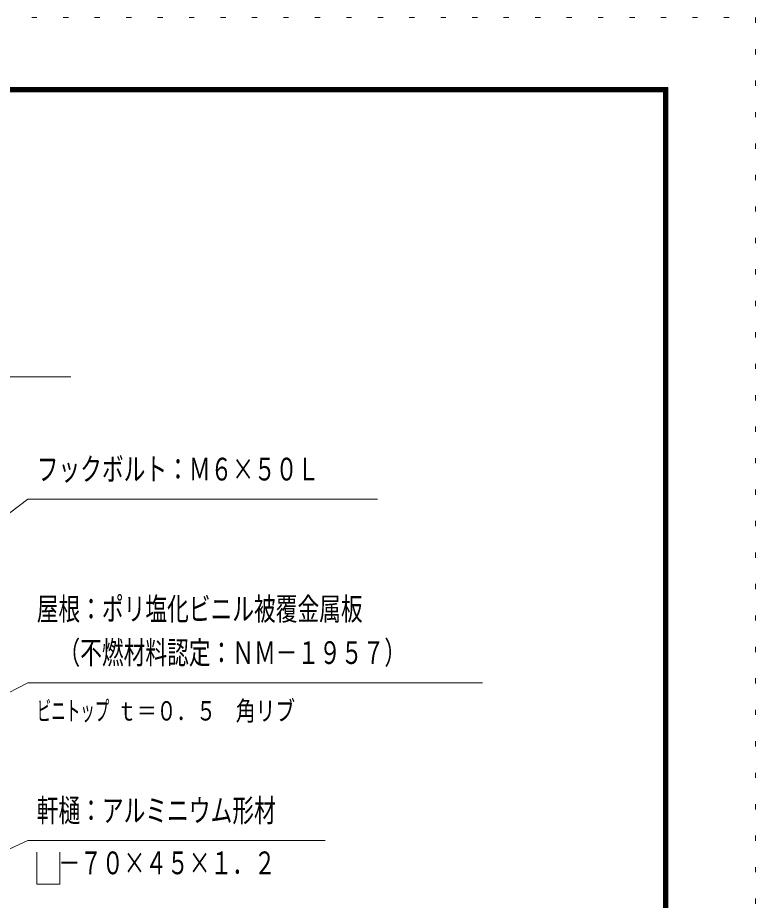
# Model space of a CAD drawing. Units: millimetres, scale not verified. Extents: x -23247 to 23257, y -10500 to 10500.
# Drawn here: x 19037 to 23257, y 5449 to 10500 of the extents above; entities that cross this region are included whole.
import ezdxf
from ezdxf.enums import TextEntityAlignment as Align

# ---------------------------------------------------------------- set-up
doc = ezdxf.new("R2010")
doc.units = ezdxf.units.MM
doc.header["$LTSCALE"] = 60
doc.linetypes.add('USER4', pattern=[3, 0.5, -2.5])
for name, color, linetype, lineweight in [('0-A_2-52DIM', 3, 'Continuous', 18), ('0-C_F-F1PAPER', 5, 'Continuous', 18), ('0-D_F-E_J_ADD', 5, 'USER4', 18)]:
    doc.layers.add(name, color=color, linetype=linetype, lineweight=lineweight)
doc.styles.add('ＭＳ ゴシック', font='')
doc.styles.get('ＭＳ ゴシック').set_extended_font_data('MS Gothic')

msp = doc.modelspace()

# ---------------------------------------------------------------- linework, layer by layer
at = {"layer": '0-A_2-52DIM'}
for p, q in [((18001.4, 6132.39), (19095.6, 6694.93)), ((19095.6, 6694.93), (21695.6, 6694.93))]:
    msp.add_line(p, q, dxfattribs=at)
for points in [[(15988.63, 6298.37), (17190.5, 8444.93), (19340.5, 8444.93)], [(21095.6, 7744.93), (19095.6, 7744.93), (17358.23, 6427.52)], [(18418.33, 5478.5), (19095.6, 5791.9), (20795.6, 5791.9)], [(19277.24, 5725.85), (19277.24, 5541.9), (19145.6, 5541.9), (19145.6, 5725.85)]]:
    msp.add_lwpolyline(points, dxfattribs=at)
at = {"layer": '0-C_F-F1PAPER'}
for points in [[(22757.01, -10000), (-5942.99, -10000), (-5942.99, 10100), (22757.01, 10100)], [(22754.51, -9997.5), (22754.51, 10097.5), (-5940.49, 10097.5), (-5940.49, -9997.5)], [(22752.01, -9995), (-5937.99, -9995), (-5937.99, 10095), (22752.01, 10095)], [(22749.51, -9992.5), (22749.51, 10092.5), (-5935.49, 10092.5), (-5935.49, -9992.5)], [(22747.01, -9990), (-5932.99, -9990), (-5932.99, 10090), (22747.01, 10090)], [(22744.51, -9987.5), (22744.51, 10087.5), (-5930.49, 10087.5), (-5930.49, -9987.5)], [(22742.01, -9985), (-5927.99, -9985), (-5927.99, 10085), (22742.01, 10085)], [(22739.51, -9982.5), (-5925.49, -9982.5), (-5925.49, 10082.5), (22739.51, 10082.5)], [(22737.01, -9980), (22737.01, 10080), (-5922.99, 10080), (-5922.99, -9980)], [(22734.51, -9977.5), (22734.51, 10077.5), (-5920.49, 10077.5), (-5920.49, -9977.5)], [(22732.01, -9975), (22732.01, 10075), (-5917.99, 10075), (-5917.99, -9975)]]:
    msp.add_lwpolyline(points, close=True, dxfattribs=at)
at = {"layer": '0-D_F-E_J_ADD'}
msp.add_lwpolyline([(23257.01, -10500), (-6442.99, -10500), (-6442.99, 10500), (23257.01, 10500)], close=True, dxfattribs=at)

# ---------------------------------------------------------------- texts
at = {"layer": '0-A_2-52DIM', "color": 7, "style": 'ＭＳ ゴシック'}
for s, height, width, p in [('フックボルト：Ｍ６×５０Ｌ', 130.2, 0.7, (19145.6, 7812.7)), ('屋根：ポリ塩化ビニル被覆金属板', 130.2, 0.7, (19145.6, 7012.69)), ('\u3000（不燃材料認定：ＮＭ－１９５７）', 130.2, 0.7, (19145.6, 6762.7)), ('ビニトップ ', 110.7, 0.55, (19145.6, 6444.93)), ('ｔ＝０．５\u3000角リブ', 110.7, 0.75, (19604.87, 6444.93)), ('軒樋：アルミニウム形材', 130.2, 0.7, (19145.6, 5859.67)), ('\u3000－７０×４５×１．２', 130.2, 0.7, (19145.6, 5559.67))]:
    msp.add_text(s, height=height, dxfattribs=dict(at, width=width)).set_placement(p, align=Align.BOTTOM_LEFT)

doc.saveas('drawing.dxf')
